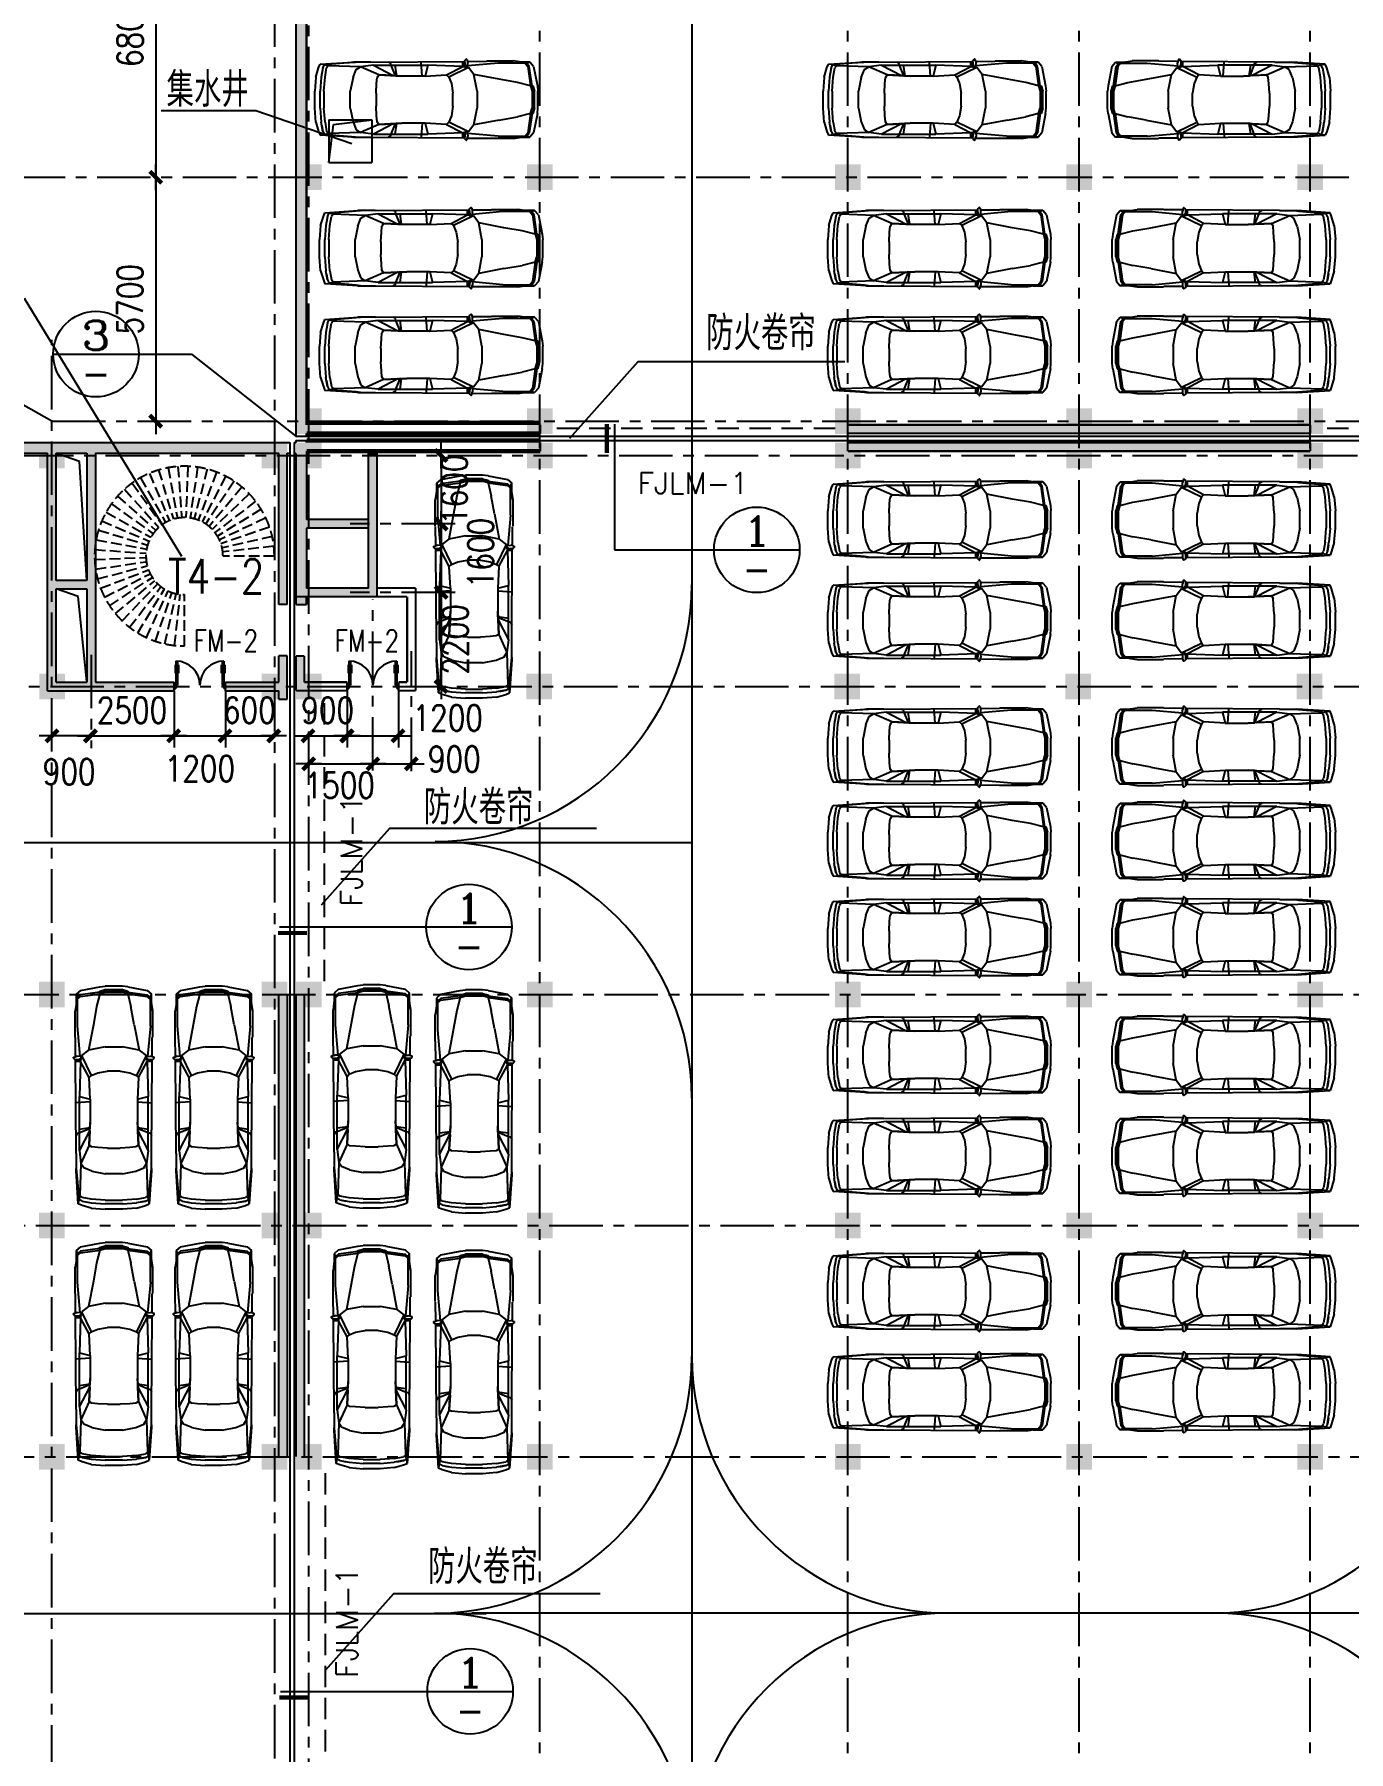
# Model space of a CAD drawing. Extents: x -542930 to 249594, y -301235 to 84515.
# Drawn here: x 7117 to 37827, y -212253 to -172118 of the extents above; entities that cross this region are included whole.
import ezdxf
from ezdxf.enums import TextEntityAlignment as Align

# ---------------------------------------------------------------- set-up
doc = ezdxf.new("R2010")
doc.units = 0
doc.header["$LTSCALE"] = 1000
doc.header["$MEASUREMENT"] = 0
for name, pattern in [('CENTER', [2, 1.25, -0.25, 0.25, -0.25]), ('DASH', [0.35, 0.25, -0.1]), ('DASHED', [0.75, 0.5, -0.25])]:
    doc.linetypes.add(name, pattern=pattern)
doc.layers.get('0').update_dxf_attribs({"linetype": 'CONTINUOUS'})
doc.layers.get('DEFPOINTS').update_dxf_attribs({"linetype": 'CONTINUOUS'})
for name, color, linetype in [('A-CH-TEXT', 2, 'CONTINUOUS'), ('A-COLUMN', 5, 'CONTINUOUS'), ('A-FURN', 251, 'CONTINUOUS'), ('A-GRID', 1, 'CENTER'), ('A-STAIR', 3, 'CONTINUOUS'), ('OTHER', 7, 'CONTINUOUS'), ('PUB_DIM', 3, 'CONTINUOUS'), ('PUB_TITLE', 4, 'CONTINUOUS'), ('STAIR', 2, 'CONTINUOUS'), ('WALL', 255, 'CONTINUOUS'), ('WINDOW', 2, 'CONTINUOUS')]:
    doc.layers.add(name, color=color, linetype=linetype)
doc.styles.add('COMP', font='complex', dxfattribs={"bigfont": 'hztxt'})
doc.styles.add('DIM_FONT', font='SIMPLEX.shx', dxfattribs={"width": 0.8})
doc.styles.add('HZXY', font='romans.shx', dxfattribs={"width": 0.8, "bigfont": 'hztxt.shx'})
doc.dimstyles.new('AXIS200', dxfattribs={"dimscale": 2, "dimtxt": 300, "dimasz": 1, "dimexe": 250, "dimexo": 300, "dimgap": 150, "dimtad": 1, "dimdec": 0, "dimdsep": 46, "dimtxsty": 'DIM_FONT', "dimblk": '_DIMX', "dimblk1": '_DIMX', "dimblk2": '_DIMX', "dimsah": 1, "dimcen": 5, "dimse1": 1, "dimse2": 1, "dimclrt": 7, "dimadec": 0, "dimazin": 0, "dimtfac": 1, "dimtdec": 0, "dimtix": 1, "dimtmove": 2, "dimatfit": 3, "dimldrblk": '_DIMX', "dimfxl": 1, "dimarcsym": 0})

# ---------------------------------------------------------------- blocks, each defined once
blk = doc.blocks.new('_DIMX')
blk.add_line((-150, 0), (150, 0))
at = {"const_width": 50}
blk.add_lwpolyline([(-70, -70), (70, 70)], dxfattribs=at)
blk = doc.blocks.new('*D619')
at = {"layer": 'DEFPOINTS', "color": 0, "transparency": 16777216}
for p in [(13215, -175459), (9952, -181159), (13215, -181159)]:
    blk.add_point(p, dxfattribs=at)
at = {"layer": 'PUB_DIM', "color": 0, "lineweight": -2, "transparency": 16777216}
blk.add_line((9952, -175461), (9952, -181157), dxfattribs=at)
at = {"layer": 'PUB_DIM', "color": 0, "lineweight": -2, "transparency": 16777216, "xscale": 2, "yscale": 2, "zscale": 2}
for p, rotation in [((9952, -175459), 90), ((9952, -181159), 270)]:
    blk.add_blockref('_DIMX', p, dxfattribs=dict(at, rotation=rotation))
at = {"layer": 'PUB_DIM', "color": 7, "transparency": 16777216, "insert": (9352, -178309), "char_height": 600, "attachment_point": 5, "rotation": 90, "style": 'DIM_FONT'}
blk.add_mtext('5700', dxfattribs=at)
blk = doc.blocks.new('*D620')
at = {"layer": 'DEFPOINTS', "color": 0, "transparency": 16777216}
for p in [(14412, -187513), (15612, -187513), (15612, -188513)]:
    blk.add_point(p, dxfattribs=at)
at = {"layer": 'PUB_DIM', "color": 0, "lineweight": -2, "transparency": 16777216}
blk.add_line((14414, -188513), (15610, -188513), dxfattribs=at)
at = {"layer": 'PUB_DIM', "color": 0, "lineweight": -2, "transparency": 16777216, "xscale": 2, "yscale": 2, "zscale": 2, "rotation": 180}
blk.add_blockref('_DIMX', (14412, -188513), dxfattribs=at)
at = {"layer": 'PUB_DIM', "color": 0, "lineweight": -2, "transparency": 16777216, "xscale": 2, "yscale": 2, "zscale": 2}
blk.add_blockref('_DIMX', (15612, -188513), dxfattribs=at)
at = {"layer": 'PUB_DIM', "color": 7, "transparency": 16777216, "insert": (16776, -188092), "char_height": 600, "attachment_point": 5, "style": 'DIM_FONT'}
blk.add_mtext('1200', dxfattribs=at)
blk = doc.blocks.new('*D621')
at = {"layer": 'DEFPOINTS', "color": 0, "transparency": 16777216}
for p in [(15027, -188168), (15927, -188168), (15927, -189168)]:
    blk.add_point(p, dxfattribs=at)
at = {"layer": 'PUB_DIM', "color": 0, "lineweight": -2, "transparency": 16777216}
blk.add_line((15029, -189168), (15925, -189168), dxfattribs=at)
at = {"layer": 'PUB_DIM', "color": 0, "lineweight": -2, "transparency": 16777216, "xscale": 2, "yscale": 2, "zscale": 2, "rotation": 180}
blk.add_blockref('_DIMX', (15027, -189168), dxfattribs=at)
at = {"layer": 'PUB_DIM', "color": 0, "lineweight": -2, "transparency": 16777216, "xscale": 2, "yscale": 2, "zscale": 2}
blk.add_blockref('_DIMX', (15927, -189168), dxfattribs=at)
at = {"layer": 'PUB_DIM', "color": 7, "transparency": 16777216, "insert": (16931, -189056), "char_height": 600, "attachment_point": 5, "style": 'DIM_FONT'}
blk.add_mtext('900', dxfattribs=at)
blk = doc.blocks.new('M_F27')
for p, q in [((-2426, 736), (-2389, 824)), ((-2389, 824), (-1610, 874)), ((-2389, 824), (-1560, 874)), ((-2264, 812), (-2389, 824)), ((-2326, 736), (-2288, 811)), ((-2200, 786), (-2288, 811)), ((-1560, 874), (-2212, 815)), ((-2208, 815), (-2211, 814)), ((-1660, 862), (-2208, 815)), ((-1560, 874), (-1660, 862)), ((-1617, 869), (-1620, 866)), ((-1208, 874), (-1610, 874)), ((-1208, 874), (980, 889)), ((-743, 849), (-793, 874)), ((-730, 799), (-743, 849)), ((-2, 547), (-27, 877)), ((941, 773), (941, 874)), ((980, 902), (995, 790)), ((980, 790), (980, 898)), ((984, 905), (1020, 939)), ((1036, 935), (1062, 857)), ((1051, 889), (1497, 893)), ((1057, 776), (1062, 857)), ((1770, 849), (1058, 784)), ((1506, 899), (2121, 899)), ((2461, 849), (1770, 849)), ((2272, 876), (2121, 899)), ((2272, 876), (2272, 874)), ((2437, 851), (2272, 876)), ((2511, 874), (2287, 874)), ((2398, 849), (2461, 773)), ((2437, 850), (2433, 851)), ((2498, 773), (2436, 849)), ((2511, 874), (2450, 850)), ((2599, 773), (2511, 874)), ((-2489, 522), (-2514, 196)), ((-2489, 522), (-2426, 736)), ((-2364, 522), (-2389, 196)), ((-2326, 736), (-2364, 522)), ((-2326, 736), (-2351, 596)), ((-2351, 594), (-2351, 596)), ((-2301, 196), (-2276, 522)), ((-2276, 522), (-2238, 736)), ((-2200, 786), (-2238, 736)), ((-1446, 761), (-2200, 786)), ((-1622, 510), (-1685, 196)), ((-1622, 510), (-1547, 698)), ((-1547, 698), (-1446, 761)), ((-1145, 799), (-1446, 761)), ((-1019, 572), (-1446, 761)), ((-1145, 799), (-682, 557)), ((-1145, 799), (124, 799)), ((-1070, 371), (-1057, 510)), ((-1019, 572), (-1057, 510)), ((-680, 556), (-1019, 572)), ((-1019, 572), (-479, 547)), ((-630, 555), (-730, 799)), ((-680, 556), (-630, 555)), ((-642, 799), (-605, 554)), ((-605, 554), (-630, 555)), ((-479, 547), (-605, 554)), ((61, 547), (-479, 547)), ((124, 799), (61, 547)), ((61, 547), (564, 572)), ((941, 773), (124, 799)), ((564, 572), (941, 773)), ((564, 572), (614, 522)), ((1079, 748), (614, 522)), ((614, 522), (677, 371)), ((983, 777), (941, 773)), ((941, 773), (987, 765)), ((995, 790), (980, 790)), ((980, 790), (992, 746)), ((992, 746), (1021, 747)), ((995, 790), (1022, 746)), ((1022, 748), (995, 790)), ((1021, 747), (1022, 748)), ((1053, 768), (1022, 746)), ((1036, 756), (1079, 748)), ((1204, 585), (1079, 748)), ((1795, 472), (1204, 585)), ((1280, 196), (1204, 585)), ((2222, 397), (1795, 472)), ((2461, 773), (2523, 321)), ((2561, 321), (2498, 773)), ((2599, 773), (2687, 321)), ((-2514, -206), (-2514, 196)), ((-2389, -206), (-2389, 196)), ((-2301, 196), (-2301, -206)), ((-1685, -206), (-1685, 196)), ((-1082, 145), (-1070, 371)), ((-1082, 145), (-1082, -156)), ((677, 371), (714, 145)), ((714, -156), (714, 145)), ((1280, 196), (1280, -206)), ((2523, 321), (2222, 397)), ((2523, 321), (2586, 321)), ((2523, 321), (2561, 196)), ((2580, 196), (2542, 321)), ((2561, 196), (2561, -206)), ((2611, 196), (2574, 321)), ((2580, 321), (2618, 196)), ((2580, 196), (2580, -206)), ((2611, 196), (2611, -206)), ((2618, -206), (2618, 196)), ((2687, 321), (2699, 196)), ((2699, -206), (2699, 196)), ((-2489, -533), (-2514, -206)), ((-2389, -206), (-2364, -533)), ((-2276, -533), (-2301, -206)), ((-1685, -206), (-1622, -520)), ((-1070, -382), (-1082, -156)), ((-1057, -520), (-1070, -382)), ((677, -382), (614, -533)), ((714, -156), (677, -382)), ((1204, -596), (1280, -206)), ((2523, -332), (2222, -407)), ((2523, -332), (2461, -784)), ((2561, -332), (2498, -784)), ((2523, -332), (2561, -206)), ((2586, -332), (2523, -332)), ((2580, -206), (2542, -332)), ((2618, -6), (2561, -6)), ((2574, -332), (2611, -206)), ((2618, -206), (2580, -332)), ((2687, -332), (2599, -784)), ((2687, -332), (2699, -206)), ((-2489, -533), (-2426, -747)), ((-2426, -747), (-2389, -835)), ((-2326, -747), (-2364, -533)), ((-2351, -607), (-2351, -605)), ((-2351, -607), (-2326, -747)), ((-2326, -747), (-2288, -822)), ((-2288, -822), (-2200, -797)), ((-2276, -533), (-2238, -747)), ((-2200, -797), (-2238, -747)), ((-1446, -772), (-2200, -797)), ((-1622, -520), (-1547, -709)), ((-1547, -709), (-1446, -772)), ((-1019, -583), (-1446, -772)), ((-1145, -809), (-1446, -772)), ((-682, -568), (-1145, -809)), ((-1019, -583), (-1057, -520)), ((-479, -558), (-1019, -583)), ((-1019, -583), (-680, -567)), ((-730, -809), (-630, -566)), ((-680, -567), (-682, -568)), ((-680, -567), (-630, -566)), ((-605, -565), (-642, -809)), ((-630, -566), (-605, -565)), ((-605, -565), (-479, -558)), ((61, -558), (-479, -558)), ((-2, -558), (-27, -884)), ((61, -558), (124, -809)), ((564, -583), (61, -558)), ((941, -784), (124, -809)), ((614, -533), (564, -583)), ((564, -583), (941, -784)), ((1079, -759), (614, -533)), ((987, -776), (941, -784)), ((983, -788), (941, -784)), ((941, -885), (941, -784)), ((992, -757), (980, -800)), ((995, -800), (980, -800)), ((995, -800), (980, -913)), ((980, -909), (980, -800)), ((992, -757), (1021, -758)), ((995, -800), (1022, -757)), ((1022, -758), (995, -800)), ((1021, -758), (1022, -758)), ((1022, -757), (1053, -779)), ((1036, -767), (1079, -759)), ((1057, -787), (1062, -867)), ((1770, -860), (1058, -795)), ((1204, -596), (1079, -759)), ((1795, -483), (1204, -596)), ((1795, -483), (2222, -407)), ((2398, -860), (2461, -784)), ((2436, -860), (2498, -784)), ((2599, -784), (2511, -885)), ((-2389, -835), (-2264, -823)), ((-1560, -885), (-2389, -835)), ((-1610, -885), (-2389, -835)), ((-2212, -826), (-1560, -885)), ((-2208, -826), (-2211, -825)), ((-1660, -872), (-2208, -826)), ((-1560, -885), (-1660, -872)), ((-1621, -877), (-1617, -880)), ((-1610, -885), (-1208, -885)), ((-1208, -885), (980, -900)), ((-1145, -809), (124, -809)), ((-743, -860), (-793, -885)), ((-743, -860), (-730, -809)), ((984, -916), (1020, -950)), ((1036, -946), (1062, -867)), ((1051, -901), (1497, -904)), ((2121, -910), (1506, -910)), ((1770, -860), (2461, -860)), ((2121, -910), (2272, -887)), ((2270, -887), (2121, -910)), ((2437, -861), (2272, -887)), ((2272, -885), (2272, -887)), ((2285, -885), (2511, -885)), ((2437, -861), (2436, -860)), ((2450, -861), (2511, -885))]:
    blk.add_line(p, q)
for centre, start, end in [((990, 898), 132.965, 179.7454), ((1027, 932), 18.1573, 132.965), ((1047, 776), 305.1542, 356.8636), ((1047, -787), 3.1798, 54.8458), ((990, -909), 180.2546, 227.035), ((1027, -942), 227.035, 341.8427)]:
    blk.add_arc(centre, 10, start, end)
at = {"width": 0.8, "flags": 9}
for tag in ['XSIZE', 'YSIZE']:
    blk.add_attdef(tag, (0, 0), '', height=0.5, dxfattribs=at)
blk = doc.blocks.new('M_A20TUI')
for p, q in [((-0.483, 0.396), (-0.483, 0.235)), ((-0.467, 0.471), (-0.467, -0.062)), ((-0.433, 0.47), (-0.433, 0.004)), ((-0.417, 0.396), (-0.417, 0.235)), ((0.417, 0.396), (0.417, 0.235)), ((0.433, 0.47), (0.433, 0.004)), ((0.467, 0.471), (0.467, -0.062)), ((0.483, 0.396), (0.483, 0.235)), ((-0.5, 0.004), (-0.433, 0.004)), ((-0.5, 0.004), (-0.5, -0.062)), ((0.5, 0.004), (0.433, 0.004)), ((0.5, 0.004), (0.5, -0.062)), ((-0.5, -0.062), (-0.467, -0.062)), ((0.5, -0.062), (0.467, -0.062))]:
    blk.add_line(p, q)
for centre, start, end in [((-0.467, 0.004), 0, 90), ((0.467, 0.004), 90, 180)]:
    blk.add_arc(centre, 0.467, start, end)
blk = doc.blocks.new('_FZH')
blk.add_solid([(-0.5, -0.5), (0.5, -0.5), (-0.5, 0.5), (0.5, 0.5)])
blk = doc.blocks.new('*D609')
at = {"layer": 'DEFPOINTS', "color": 0, "transparency": 16777216}
for p in [(10370, -187513), (11570, -187513), (11570, -188513)]:
    blk.add_point(p, dxfattribs=at)
at = {"layer": 'PUB_DIM', "color": 0, "lineweight": -2, "transparency": 16777216}
blk.add_line((10372, -188513), (11568, -188513), dxfattribs=at)
at = {"layer": 'PUB_DIM', "color": 0, "lineweight": -2, "transparency": 16777216, "xscale": 2, "yscale": 2, "zscale": 2, "rotation": 180}
blk.add_blockref('_DIMX', (10370, -188513), dxfattribs=at)
at = {"layer": 'PUB_DIM', "color": 0, "lineweight": -2, "transparency": 16777216, "xscale": 2, "yscale": 2, "zscale": 2}
blk.add_blockref('_DIMX', (11570, -188513), dxfattribs=at)
at = {"layer": 'PUB_DIM', "color": 7, "transparency": 16777216, "insert": (10985, -189276), "char_height": 600, "attachment_point": 5, "style": 'DIM_FONT'}
blk.add_mtext('1200', dxfattribs=at)
blk = doc.blocks.new('*D610')
at = {"layer": 'DEFPOINTS', "color": 0, "transparency": 16777216}
for p in [(7528, -188513), (7528, -189513), (8427, -189513)]:
    blk.add_point(p, dxfattribs=at)
at = {"layer": 'PUB_DIM', "color": 0, "lineweight": -2, "transparency": 16777216}
blk.add_line((8425, -188513), (7530, -188513), dxfattribs=at)
at = {"layer": 'PUB_DIM', "color": 0, "lineweight": -2, "transparency": 16777216, "xscale": 2, "yscale": 2, "zscale": 2, "rotation": 180}
blk.add_blockref('_DIMX', (7528, -188513), dxfattribs=at)
at = {"layer": 'PUB_DIM', "color": 0, "lineweight": -2, "transparency": 16777216, "xscale": 2, "yscale": 2, "zscale": 2}
blk.add_blockref('_DIMX', (8427, -188513), dxfattribs=at)
at = {"layer": 'PUB_DIM', "color": 7, "transparency": 16777216, "insert": (7931, -189353), "char_height": 600, "attachment_point": 5, "style": 'DIM_FONT'}
blk.add_mtext('900', dxfattribs=at)
blk = doc.blocks.new('*D611')
at = {"layer": 'DEFPOINTS', "color": 0, "transparency": 16777216}
for p in [(13527, -188168), (15027, -188168), (15027, -189168)]:
    blk.add_point(p, dxfattribs=at)
at = {"layer": 'PUB_DIM', "color": 0, "lineweight": -2, "transparency": 16777216}
blk.add_line((13529, -189168), (15025, -189168), dxfattribs=at)
at = {"layer": 'PUB_DIM', "color": 0, "lineweight": -2, "transparency": 16777216, "xscale": 2, "yscale": 2, "zscale": 2, "rotation": 180}
blk.add_blockref('_DIMX', (13527, -189168), dxfattribs=at)
at = {"layer": 'PUB_DIM', "color": 0, "lineweight": -2, "transparency": 16777216, "xscale": 2, "yscale": 2, "zscale": 2}
blk.add_blockref('_DIMX', (15027, -189168), dxfattribs=at)
at = {"layer": 'PUB_DIM', "color": 7, "transparency": 16777216, "insert": (14252, -189666), "char_height": 600, "attachment_point": 5, "style": 'DIM_FONT'}
blk.add_mtext('1500', dxfattribs=at)
blk = doc.blocks.new('*D612')
at = {"layer": 'DEFPOINTS', "color": 0, "transparency": 16777216}
for p in [(13512, -187513), (14427, -187513), (14427, -188513)]:
    blk.add_point(p, dxfattribs=at)
at = {"layer": 'PUB_DIM', "color": 0, "lineweight": -2, "transparency": 16777216}
for p, q in [((13510, -188513), (13508, -188513)), ((13512, -188513), (14427, -188513)), ((14429, -188513), (14431, -188513))]:
    blk.add_line(p, q, dxfattribs=at)
at = {"layer": 'PUB_DIM', "color": 0, "lineweight": -2, "transparency": 16777216, "xscale": 2, "yscale": 2, "zscale": 2}
blk.add_blockref('_DIMX', (13512, -188513), dxfattribs=at)
at = {"layer": 'PUB_DIM', "color": 0, "lineweight": -2, "transparency": 16777216, "xscale": 2, "yscale": 2, "zscale": 2, "rotation": 180}
blk.add_blockref('_DIMX', (14427, -188513), dxfattribs=at)
at = {"layer": 'PUB_DIM', "color": 7, "transparency": 16777216, "insert": (13970, -187913), "char_height": 600, "attachment_point": 5, "style": 'DIM_FONT'}
blk.add_mtext('900', dxfattribs=at)
blk = doc.blocks.new('*D613')
at = {"layer": 'DEFPOINTS', "color": 0, "transparency": 16777216}
for p in [(11570, -187513), (12712, -187513), (12712, -188513)]:
    blk.add_point(p, dxfattribs=at)
at = {"layer": 'PUB_DIM', "color": 0, "lineweight": -2, "transparency": 16777216}
for p, q in [((11568, -188513), (11566, -188513)), ((11570, -188513), (12712, -188513)), ((12714, -188513), (12716, -188513))]:
    blk.add_line(p, q, dxfattribs=at)
at = {"layer": 'PUB_DIM', "color": 0, "lineweight": -2, "transparency": 16777216, "xscale": 2, "yscale": 2, "zscale": 2}
blk.add_blockref('_DIMX', (11570, -188513), dxfattribs=at)
at = {"layer": 'PUB_DIM', "color": 0, "lineweight": -2, "transparency": 16777216, "xscale": 2, "yscale": 2, "zscale": 2, "rotation": 180}
blk.add_blockref('_DIMX', (12712, -188513), dxfattribs=at)
at = {"layer": 'PUB_DIM', "color": 7, "transparency": 16777216, "insert": (12141, -187913), "char_height": 600, "attachment_point": 5, "style": 'DIM_FONT'}
blk.add_mtext('600', dxfattribs=at)
blk = doc.blocks.new('*D614')
at = {"layer": 'DEFPOINTS', "color": 0, "transparency": 16777216}
for p in [(8428, -187513), (10370, -187513), (10370, -188513)]:
    blk.add_point(p, dxfattribs=at)
at = {"layer": 'PUB_DIM', "color": 0, "lineweight": -2, "transparency": 16777216}
for p, q in [((8426, -188513), (8424, -188513)), ((8428, -188513), (10370, -188513)), ((10372, -188513), (10374, -188513))]:
    blk.add_line(p, q, dxfattribs=at)
at = {"layer": 'PUB_DIM', "color": 0, "lineweight": -2, "transparency": 16777216, "xscale": 2, "yscale": 2, "zscale": 2}
blk.add_blockref('_DIMX', (8428, -188513), dxfattribs=at)
at = {"layer": 'PUB_DIM', "color": 0, "lineweight": -2, "transparency": 16777216, "xscale": 2, "yscale": 2, "zscale": 2, "rotation": 180}
blk.add_blockref('_DIMX', (10370, -188513), dxfattribs=at)
at = {"layer": 'PUB_DIM', "color": 7, "transparency": 16777216, "insert": (9399, -187913), "char_height": 600, "attachment_point": 5, "style": 'DIM_FONT'}
blk.add_mtext('2500', dxfattribs=at)
blk = doc.blocks.new('*D580')
at = {"layer": 'DEFPOINTS', "color": 0, "transparency": 16777216}
for p in [(17621, -183560), (16621, -185160), (17621, -185160)]:
    blk.add_point(p, dxfattribs=at)
at = {"layer": 'PUB_DIM', "color": 0, "lineweight": -2, "transparency": 16777216}
blk.add_line((16621, -183562), (16621, -185158), dxfattribs=at)
at = {"layer": 'PUB_DIM', "color": 0, "lineweight": -2, "transparency": 16777216, "xscale": 2, "yscale": 2, "zscale": 2}
for p, rotation in [((16621, -183560), 90), ((16621, -185160), 270)]:
    blk.add_blockref('_DIMX', p, dxfattribs=dict(at, rotation=rotation))
at = {"layer": 'PUB_DIM', "color": 7, "transparency": 16777216, "insert": (17546, -184241), "char_height": 600, "attachment_point": 5, "rotation": 90, "style": 'DIM_FONT'}
blk.add_mtext('1600', dxfattribs=at)
blk = doc.blocks.new('*D581')
at = {"layer": 'DEFPOINTS', "color": 0, "transparency": 16777216}
for p in [(17621, -181960), (16621, -183560), (17621, -183560)]:
    blk.add_point(p, dxfattribs=at)
at = {"layer": 'PUB_DIM', "color": 0, "lineweight": -2, "transparency": 16777216}
blk.add_line((16621, -181962), (16621, -183558), dxfattribs=at)
at = {"layer": 'PUB_DIM', "color": 0, "lineweight": -2, "transparency": 16777216, "xscale": 2, "yscale": 2, "zscale": 2}
for p, rotation in [((16621, -181960), 90), ((16621, -183560), 270)]:
    blk.add_blockref('_DIMX', p, dxfattribs=dict(at, rotation=rotation))
at = {"layer": 'PUB_DIM', "color": 7, "transparency": 16777216, "insert": (16932, -182760), "char_height": 600, "attachment_point": 5, "rotation": 90, "style": 'DIM_FONT'}
blk.add_mtext('1600', dxfattribs=at)
blk = doc.blocks.new('*D582')
at = {"layer": 'DEFPOINTS', "color": 0, "transparency": 16777216}
for p in [(17621, -185159), (16621, -187359), (17621, -187359)]:
    blk.add_point(p, dxfattribs=at)
at = {"layer": 'PUB_DIM', "color": 0, "lineweight": -2, "transparency": 16777216}
blk.add_line((16621, -185161), (16621, -187357), dxfattribs=at)
at = {"layer": 'PUB_DIM', "color": 0, "lineweight": -2, "transparency": 16777216, "xscale": 2, "yscale": 2, "zscale": 2}
for p, rotation in [((16621, -185159), 90), ((16621, -187359), 270)]:
    blk.add_blockref('_DIMX', p, dxfattribs=dict(at, rotation=rotation))
at = {"layer": 'PUB_DIM', "color": 7, "transparency": 16777216, "insert": (16954, -186259), "char_height": 600, "attachment_point": 5, "rotation": 90, "style": 'DIM_FONT'}
blk.add_mtext('2200', dxfattribs=at)
blk = doc.blocks.new('*D588')
at = {"layer": 'DEFPOINTS', "color": 0, "transparency": 16777216}
for p in [(13215, -168659), (9952, -175459), (13215, -175459)]:
    blk.add_point(p, dxfattribs=at)
at = {"layer": 'PUB_DIM', "color": 0, "lineweight": -2, "transparency": 16777216}
blk.add_line((9952, -168661), (9952, -175457), dxfattribs=at)
at = {"layer": 'PUB_DIM', "color": 0, "lineweight": -2, "transparency": 16777216, "xscale": 2, "yscale": 2, "zscale": 2}
for p, rotation in [((9952, -168659), 90), ((9952, -175459), 270)]:
    blk.add_blockref('_DIMX', p, dxfattribs=dict(at, rotation=rotation))
at = {"layer": 'PUB_DIM', "color": 7, "transparency": 16777216, "insert": (9352, -172059), "char_height": 600, "attachment_point": 5, "rotation": 90, "style": 'DIM_FONT'}
blk.add_mtext('6800', dxfattribs=at)
blk = doc.blocks.new('_INDEX')
blk.add_line((-0.5, 0), (0.5, 0))
blk.add_circle((0, 0), 0.5)
at = {"style": 'COMP'}
for tag, width, p, p2 in [('1', 2.333333, (-0.17, 0.05), (0.17, 0.05)), ('-', 1.166667, (-0.17, -0.39), (0.17, -0.39))]:
    blk.add_attdef(tag, text='', height=0.34, dxfattribs=dict(at, width=width)).set_placement(p, p2, align=Align.FIT)

msp = doc.modelspace()

# ---------------------------------------------------------------- hatches: boundary and pattern name
at = {"layer": 'PUB_DIM'}
h = msp.add_hatch(color=256, dxfattribs=at)
h.paths.add_polyline_path([(13477.295, -175458.951), (13227.295, -175458.951), (13227.295, -181158.951), (13477.295, -181158.951)])
h.paths.add_polyline_path([(13477.295, -168658.951), (13227.295, -168658.951), (13227.295, -175458.951), (13477.295, -175458.951)])
h = msp.add_hatch(color=256, dxfattribs=at)
h.paths.add_polyline_path([(31527.295, -181444.966), (31527.295, -181244.966), (26127.295, -181244.966), (26127.295, -181444.966)])
h.paths.add_polyline_path([(31527.295, -181244.966), (31527.295, -181444.966), (36927.295, -181444.966), (36927.295, -181244.966)])
h.paths.add_polyline_path([(31527.295, -181658.951), (31527.295, -181858.951), (36927.295, -181858.951), (36927.295, -181658.951)])
h.paths.add_polyline_path([(31527.295, -181858.951), (31527.295, -181658.951), (26127.295, -181658.951), (26127.295, -181858.951)])
h = msp.add_hatch(color=256, dxfattribs=at)
h.paths.add_polyline_path([(-1803.359, -183135.405), (-1868.064, -182893.924), (-9402.285, -184912.715), (-9337.58, -185154.197)])
h.paths.add_polyline_path([(2587.222, -181958.951), (1621.297, -181958.951), (-1868.064, -182893.924), (-1803.359, -183135.405)])
h.paths.add_polyline_path([(7527.582, -181658.951), (2740.911, -181658.951), (1621.297, -181958.951), (2587.222, -181958.951), (2773.824, -181908.951), (7425.301, -181908.951), (7425.301, -181958.951), (7527.582, -181958.951)])
h.paths.add_polyline_path([(12727.295, -181658.951), (8938.519, -181658.951), (9091.198, -181908.951), (12727.295, -181908.951)])
h.paths.add_polyline_path([(8938.519, -181658.951), (7527.582, -181658.951), (7527.582, -181958.951), (7625.301, -181958.951), (7625.301, -181908.951), (8343.3, -181908.951), (8343.3, -181958.951), (8543.3, -181958.951), (8543.3, -181908.951), (9091.198, -181908.951)])
h = msp.add_hatch(color=256, dxfattribs=at)
h.paths.add_polyline_path([(10384.976, -187458.951), (10384.976, -187358.951), (8443.3, -187358.951), (8443.3, -187458.951)])
h.paths.add_polyline_path([(10384.976, -187358.951), (10384.976, -187258.951), (8543.3, -187258.951), (8543.3, -184588.898, -0.066134666), (8543.3, -184035.786), (8543.3, -181958.951), (8343.3, -181958.951), (8343.3, -184885.836), (8342.945, -184880.063), (7625.301, -184880.063), (7625.301, -181958.951), (7527.582, -181958.951), (7527.582, -187358.951)])
h.paths.add_polyline_path([(8343.3, -187258.951), (8343.3, -185080.063), (7625.301, -185080.063), (7625.301, -187258.951)], flags=17)
h.paths.add_polyline_path([(7527.582, -181958.951), (7425.301, -181958.951), (7425.301, -187358.951), (7527.582, -187358.951)])
h = msp.add_hatch(color=256, dxfattribs=at)
h.paths.add_polyline_path([(13027.295, -181958.951), (12827.295, -181958.951), (12827.295, -185444.848), (13027.295, -185444.848)])
h.paths.add_polyline_path([(13027.295, -186644.848), (12827.295, -186644.848), (12827.295, -187258.951), (12727.295, -187258.951), (12727.295, -187358.951), (13027.295, -187358.951)])
h.paths.add_polyline_path([(12727.295, -187358.951), (11584.976, -187358.951), (11584.976, -187406.859), (11584.976, -187458.951), (12727.295, -187458.951)])
h.paths.add_polyline_path([(12727.295, -187258.951), (11584.976, -187258.951), (11584.976, -187358.951), (12727.295, -187358.951)])
for points in [[(13227.295, -185258.951), (13527.295, -185258.951), (13527.295, -185058.951), (13477.295, -185058.951), (13477.295, -183658.951), (13527.295, -183658.951), (13527.295, -183458.951), (13477.295, -183458.951), (13477.295, -181958.951), (13227.295, -181958.951)], [(15126.962, -181958.951), (14926.962, -181958.951), (14926.962, -185058.951), (13527.295, -185058.951), (13527.295, -185258.951), (15126.962, -185258.951)], [(15126.962, -181958.951), (15126.962, -181858.951), (14926.962, -181858.951), (14926.962, -181958.951)], [(14926.962, -183458.951), (13527.295, -183458.951), (13527.295, -183658.951), (14926.962, -183658.951)], [(7527.582, -187358.951), (7527.582, -187458.951), (8443.3, -187458.951), (8443.3, -187358.951)]]:
    msp.add_hatch(color=256, dxfattribs=at).paths.add_polyline_path(points)
h = msp.add_hatch(color=256, dxfattribs=at)
h.paths.add_polyline_path([(13477.295, -185444.848), (13477.295, -185258.951), (13227.295, -185258.951), (13227.295, -185444.848)])
h.paths.add_polyline_path([(13427.295, -186644.848), (13227.295, -186644.848), (13227.295, -187358.951), (13527.295, -187358.951), (13527.295, -187258.951), (13427.295, -187258.951)])
h = msp.add_hatch(color=256, dxfattribs=at)
h.paths.add_polyline_path([(12827.295, -199958.951), (13027.295, -199958.951), (13027.295, -194558.951), (12827.295, -194558.951)])
h.paths.add_polyline_path([(13227.295, -199958.951), (13427.295, -199958.951), (13427.295, -194558.951), (13227.295, -194558.951)])
h.paths.add_polyline_path([(12827.295, -205358.951), (13027.295, -205358.951), (13027.295, -199958.951), (12827.295, -199958.951)])
h.paths.add_polyline_path([(13227.295, -205358.951), (13427.295, -205358.951), (13427.295, -199958.951), (13227.295, -199958.951)])

# ---------------------------------------------------------------- linework, layer by layer
for p, q in [((20671.087, -181224.946), (20671.087, -184166.461)), ((22998.993, -184166.461), (24998.993, -184166.461)), ((16271.919, -192979.089), (18271.919, -192979.089)), ((16299.353, -210843.866), (18299.353, -210843.866))]:
    msp.add_line(p, q)
at = {"color": 6}
for p, q in [((8172.16, -182100.351), (7653.74, -181923.818)), ((8343.3, -184885.836), (8172.16, -182100.351)), ((8143.721, -185256.595), (7625.301, -185080.063)), ((8343.3, -187243.964), (8143.721, -185256.595))]:
    msp.add_line(p, q, dxfattribs=at)
at = {"const_width": 100}
for points in [[(20493.109, -181223.49), (20493.109, -181901.006)], [(12811.017, -193119.964), (13488.533, -193119.964)], [(12838.451, -210984.741), (13515.967, -210984.741)]]:
    msp.add_lwpolyline(points, dxfattribs=at)
for centre in [(23998.993, -184166.461), (17271.919, -192979.089), (17299.353, -210843.866)]:
    msp.add_circle(centre, 1000)
at = {"layer": 'A-CH-TEXT', "color": 7}
for points in [[(19628.811, -181558.199), (21227.779, -179767.767), (26052.049, -179767.767)], [(13825.405, -192458.682), (15424.374, -190668.25), (20248.644, -190668.25)], [(13916.1, -210344.961), (15515.069, -208554.529), (20339.339, -208554.529)]]:
    msp.add_lwpolyline(points, dxfattribs=at)
at = {"layer": 'A-GRID'}
for p, q in [((18927.295, -271788.866), (18927.295, -114159.757)), ((26127.295, -271788.866), (26127.295, -114159.093)), ((31527.295, -271788.866), (31527.295, -114158.596)), ((36927.295, -271788.866), (36927.295, -114158.098)), ((12727.295, -115160.255), (12727.295, -238884.037)), ((13527.295, -223658.951), (13527.295, -115160.255)), ((6583.67, -175458.951), (46818.44, -175458.951)), ((7527.582, -238882.015), (7527.582, -179258.951)), ((7527.582, -181158.951), (6374.388, -180511.357)), ((7527.582, -181158.951), (49520.777, -181158.951)), ((2780.404, -181958.951), (66270.031, -181958.951)), ((16947.347, -183558.951), (14492.648, -183558.951)), ((16947.347, -185158.951), (14492.648, -185158.951)), ((15026.962, -189325.967), (15026.962, -185320.328)), ((8443.3, -186618.263), (8443.3, -188797.151)), ((15926.994, -189336.381), (15926.994, -186530.529)), ((3490.333, -187358.951), (141849.553, -187358.951)), ((4438.214, -194558.951), (141849.553, -194558.951)), ((5149.162, -199958.951), (141849.553, -199958.951)), ((5860.068, -205358.951), (141849.553, -205358.951))]:
    msp.add_line(p, q, dxfattribs=at)
at = {"layer": 'A-STAIR'}
for p, q in [((22477.677, -126309.046), (22477.677, -186689.509)), ((13086.634, -181658.951), (13086.634, -218258.951)), ((13186.634, -181658.951), (13186.634, -218258.951)), ((13227.295, -181508.181), (47427.295, -181513.393)), ((13227.295, -181613.393), (47427.295, -181613.393)), ((22478.491, -184099.269), (22478.491, -258209.852)), ((3015.423, -191006.642), (22478.491, -191006.642)), ((17671.901, -209033.572), (6055.529, -209033.572)), ((118624.689, -209016.093), (17341.363, -209016.093))]:
    msp.add_line(p, q, dxfattribs=at)
for centre, radius, start, end in [((16478.491, -184979.402), 6000, 270, 0), ((16478.491, -196979.402), 6000, 0, 90), ((16480.092, -203017.193), 5999.213, 270.5851861, 0.0105044), ((28479.305, -203016.093), 6000, 180, 270), ((34643.05, -203016.093), 6000, 270, 0), ((16469.282, -215016.093), 6000, 0, 90), ((28469.282, -215016.093), 6000, 90, 180), ((34700.181, -215016.093), 6000, 0, 90)]:
    msp.add_arc(centre, radius, start, end, dxfattribs=at)
at = {"layer": 'OTHER', "linetype": 'DASHED'}
for p, q in [((25827.295, -181327.254), (19239.664, -181327.254)), ((43827.295, -181327.254), (37239.664, -181327.254)), ((13895.508, -194246.581), (13895.508, -187658.951)), ((13918.301, -212246.581), (13918.301, -205658.951))]:
    msp.add_line(p, q, dxfattribs=at)
at = {"layer": 'PUB_DIM'}
for p, q in [((9056.169, -179591.411), (10785.502, -179591.411)), ((10785.502, -179591.411), (13227.295, -181508.181)), ((20671.087, -184166.461), (23498.993, -184166.461)), ((10384.976, -187458.951), (10384.976, -188788.625)), ((11584.976, -187458.951), (11584.976, -188788.625)), ((14426.994, -187458.951), (14426.994, -188788.625)), ((15626.994, -187458.951), (15626.994, -188788.625)), ((12841.737, -192979.089), (16771.919, -192979.089)), ((12869.171, -210843.866), (16799.353, -210843.866))]:
    msp.add_line(p, q, dxfattribs=at)
at = {"layer": 'PUB_TITLE'}
for p, q in [((10076.141, -173901.079), (12288.544, -173901.079)), ((12288.544, -173901.079), (14536.183, -174666.679)), ((13998.815, -174117.136), (13998.815, -175117.136)), ((13998.815, -174117.136), (14998.815, -174117.136)), ((14106.22, -174223.359), (14998.815, -174117.136)), ((14998.815, -174117.136), (14998.815, -175117.136)), ((13998.815, -175117.136), (14106.22, -174223.359)), ((13998.815, -175117.136), (14998.815, -175117.136)), ((6878.933, -178286.544), (10558.561, -184311.64))]:
    msp.add_line(p, q, dxfattribs=at)
at = {"layer": 'STAIR', "linetype": 'DASH'}
for p, q in [((9403.106, -182604.434), (10101.337, -183580.381)), ((9597.232, -182481.038), (10184.534, -183527.498)), ((9803.69, -182379.615), (10273.016, -183484.031)), ((10020.002, -182301.381), (10365.721, -183450.502)), ((10243.572, -182247.274), (10461.537, -183427.313)), ((10471.72, -182217.944), (10559.314, -183414.743)), ((10701.706, -182213.743), (10657.88, -183412.943)), ((10930.772, -182234.721), (10756.051, -183421.933)), ((11156.17, -182280.626), (10852.65, -183441.607)), ((11375.195, -182350.908), (10946.518, -183471.728)), ((11585.219, -182444.724), (11036.528, -183511.934)), ((11783.722, -182560.947), (11121.601, -183561.744)), ((9060.988, -182910.973), (9954.715, -183711.755)), ((9223.64, -182748.321), (10024.423, -183642.047)), ((11968.323, -182698.183), (11200.716, -183620.56)), ((12136.807, -182854.786), (11272.923, -183687.675)), ((8793.706, -183284.565), (9840.165, -183871.866)), ((8917.101, -183090.439), (9893.049, -183788.669)), ((12287.152, -183028.877), (11337.357, -183762.286)), ((12417.555, -183218.368), (11393.244, -183843.496)), ((8614.049, -183707.334), (9763.169, -184053.053)), ((8692.283, -183491.022), (9796.698, -183960.348)), ((12526.451, -183420.983), (11439.913, -183930.331)), ((12612.533, -183634.293), (11476.806, -184021.75)), ((8530.612, -184159.052), (9727.411, -184246.646)), ((8559.942, -183930.905), (9739.981, -184148.869)), ((12674.769, -183855.739), (11503.478, -184116.655)), ((12712.412, -184082.663), (11519.611, -184213.908)), ((8526.411, -184389.039), (9725.61, -184345.212)), ((8547.389, -184618.105), (9734.601, -184443.383)), ((8593.294, -184843.502), (9754.274, -184539.982)), ((12725.01, -184312.342), (11525.01, -184312.342)), ((8663.576, -185062.527), (9784.395, -184633.85)), ((8757.391, -185272.551), (9824.602, -184723.86)), ((8873.614, -185471.055), (9874.412, -184808.933)), ((9010.851, -185655.656), (9933.227, -184888.048)), ((9167.454, -185824.14), (10000.343, -184960.255)), ((9341.545, -185974.485), (10074.953, -185024.689)), ((9531.035, -186104.888), (10156.164, -185080.576)), ((9733.651, -186213.784), (10242.999, -185127.246)), ((9946.961, -186299.866), (10334.417, -185164.138)), ((10168.406, -186362.102), (10429.323, -185190.811)), ((10395.33, -186399.744), (10526.576, -185206.943)), ((10625.01, -186412.342), (10625.01, -185212.342))]:
    msp.add_line(p, q, dxfattribs=at)
for radius in [2100, 900]:
    msp.add_arc((10625.01, -184312.342), radius, 0, 270, dxfattribs=at)
at = {"layer": 'WALL', "color": 54}
for p, q in [((13227.295, -153058.951), (13227.295, -181508.181)), ((18942.793, -181444.966), (18942.793, -181244.966)), ((26127.295, -181444.966), (26127.295, -181244.966)), ((2740.911, -181658.951), (13086.634, -181658.951)), ((13186.634, -181658.951), (13227.295, -181658.951)), ((13227.295, -181613.393), (13227.295, -181658.951)), ((13477.295, -181508.219), (13477.295, -181444.966)), ((13477.295, -181658.951), (13477.295, -181613.393)), ((18942.793, -181858.951), (18942.793, -181658.951)), ((26127.295, -181858.951), (26127.295, -181658.951)), ((2773.824, -181908.951), (7425.301, -181908.951)), ((7425.301, -187458.951), (7425.301, -181908.951)), ((7625.301, -184880.063), (7625.301, -181908.951)), ((7625.301, -181908.951), (8343.3, -181908.951)), ((8343.3, -181908.951), (8343.3, -184885.836)), ((8543.3, -181908.951), (8543.3, -187258.951)), ((8543.3, -181908.951), (12827.295, -181908.951)), ((12827.295, -185444.848), (12827.295, -181908.951)), ((13027.295, -185444.848), (13027.295, -181908.951)), ((13027.295, -181908.951), (13086.634, -181908.951)), ((13186.634, -181908.951), (13227.295, -181908.951)), ((13477.295, -181858.951), (13477.295, -183458.951)), ((14926.962, -185058.951), (14926.962, -181858.951)), ((15126.962, -185258.951), (15126.962, -181858.951)), ((14926.962, -183458.951), (13477.295, -183458.951)), ((13477.295, -183658.951), (13477.295, -185058.951)), ((14926.962, -183658.951), (13477.295, -183658.951)), ((8333.3, -184880.063), (7625.301, -184880.063)), ((7625.301, -187258.951), (7625.301, -185080.063)), ((7625.301, -185080.063), (8343.3, -185080.063)), ((8343.3, -185080.063), (8343.3, -187258.951)), ((14926.962, -185058.951), (13477.295, -185058.951)), ((13027.295, -185444.848), (12827.295, -185444.848)), ((12827.295, -187258.951), (12827.295, -186644.848)), ((13027.295, -186644.848), (12827.295, -186644.848)), ((13027.295, -187658.951), (13027.295, -186644.848)), ((7625.301, -187258.951), (8343.3, -187258.951)), ((8543.3, -187258.951), (10384.976, -187258.951)), ((10384.976, -187458.951), (10384.976, -187258.951)), ((11584.976, -187258.951), (12827.295, -187258.951)), ((11584.976, -187458.951), (11584.976, -187258.951)), ((7425.301, -187458.951), (10384.976, -187458.951)), ((11584.976, -187458.951), (12827.295, -187458.951)), ((12827.295, -187658.951), (12827.295, -187458.951)), ((12827.295, -187658.951), (13027.295, -187658.951)), ((12827.295, -194558.951), (13027.295, -194558.951)), ((13227.295, -194558.951), (13427.295, -194558.951))]:
    msp.add_line(p, q, dxfattribs=at)
for points, const_width in [([(13477.295, -181244.966), (13477.295, -147358.951)], 50), ([(18942.793, -181194.966), (13477.295, -181194.966)], 100), ([(18942.793, -181444.966), (13477.295, -181444.966)], 100), ([(36932.341, -181244.966), (26127.295, -181244.966)], 50), ([(36932.341, -181444.966), (36932.341, -181244.966)], 50), ([(14926.962, -181608.951), (13477.295, -181608.951)], 100), ([(14926.962, -181858.951), (13477.295, -181858.951)], 100), ([(18942.793, -181608.951), (14926.962, -181608.951)], 100), ([(18942.793, -181858.951), (14926.962, -181858.951)], 100), ([(36932.341, -181444.966), (26127.295, -181444.966)], 50), ([(36932.341, -181658.951), (26127.295, -181658.951)], 50), ([(36932.341, -181858.951), (36932.341, -181658.951)], 50), ([(13227.295, -181908.951), (13227.295, -185444.848)], 50), ([(36932.341, -181858.951), (26127.295, -181858.951)], 50), ([(15826.994, -185258.951), (13227.295, -185258.951)], 50), ([(13227.295, -185444.848), (13477.295, -185444.848)], 50), ([(13477.295, -185258.951), (13477.295, -185444.848)], 50), ([(16026.994, -185058.951), (15126.962, -185058.951)], 50), ([(15826.994, -187258.951), (15826.994, -185258.951)], 50), ([(16026.994, -187458.951), (16026.994, -185058.951)], 50), ([(13227.295, -187458.951), (13227.295, -186644.848)], 50), ([(13227.295, -186644.848), (13427.295, -186644.848)], 50), ([(13427.295, -187258.951), (13427.295, -186644.848)], 50), ([(14426.994, -187258.951), (13427.295, -187258.951)], 50), ([(14426.994, -187458.951), (14426.994, -187258.951)], 50), ([(15626.994, -187458.951), (15626.994, -187258.951)], 50), ([(15826.994, -187258.951), (15626.994, -187258.951)], 50), ([(14426.994, -187458.951), (13227.295, -187458.951)], 50), ([(16026.994, -187458.951), (15626.994, -187458.951)], 50), ([(12827.295, -205358.951), (12827.295, -194558.951)], 50), ([(13027.295, -205358.951), (13027.295, -194558.951)], 50), ([(13227.295, -194558.951), (13227.295, -205358.951)], 50), ([(13427.295, -194558.951), (13427.295, -205358.951)], 50)]:
    msp.add_lwpolyline(points, dxfattribs=dict(at, const_width=const_width))

# ---------------------------------------------------------------- block references
at = {"layer": 'A-COLUMN', "xscale": 600, "yscale": 600, "zscale": 599.9999999999989}
for p in [(13527.295, -175458.951), (18927.295, -175458.951), (26127.295, -175458.951), (31527.295, -175458.951), (36927.295, -175458.951), (13527.295, -181158.951), (18927.295, -181158.951), (26127.295, -181158.951), (31527.295, -181158.951), (36927.295, -181158.951), (7527.582, -181958.951), (12727.295, -181958.951), (13527.295, -181958.951), (18927.295, -181958.951), (26127.295, -181958.951), (31527.295, -181958.951), (36927.295, -181958.951), (26109.794, -187358.951), (31509.794, -187358.951), (36909.794, -187358.951), (26127.295, -194558.951), (31527.295, -194558.951), (36927.295, -194558.951), (26127.295, -199958.951), (31527.295, -199958.951), (36927.295, -199958.951), (26127.295, -205358.951), (31527.295, -205358.951), (36927.295, -205358.951)]:
    msp.add_blockref('_FZH', p, dxfattribs=at)
at = {"layer": 'A-COLUMN', "xscale": 600, "yscale": 600, "zscale": 599.9999999999989, "rotation": 90}
for p in [(7531.543, -187358.951), (12727.295, -187358.951), (13527.295, -187358.951), (18909.794, -187358.951), (7527.582, -194558.951), (12727.295, -194558.951), (13527.295, -194558.951), (18927.295, -194558.951), (7527.582, -199958.951), (12727.295, -199958.951), (13527.295, -199958.951), (18927.295, -199958.951), (7527.582, -205358.951), (12727.295, -205358.951), (13527.295, -205358.951), (18927.295, -205358.951)]:
    msp.add_blockref('_FZH', p, dxfattribs=at)
at = {"layer": 'A-FURN', "color": 251}
for p in [(16184.508, -173639.705), (28060.039, -173639.705), (16295.451, -177110.252), (28170.981, -177110.252), (16295.451, -179604.48), (28170.981, -179604.48), (28170.981, -183452.11), (28170.981, -185814.661), (28170.981, -188760.201), (28170.981, -190960.864), (28170.981, -193211.382), (28170.981, -195963.99), (28170.981, -198326.54), (28170.981, -201485.648), (28170.981, -203848.199)]:
    msp.add_blockref('M_F27', p, dxfattribs=at)
at = {"layer": 'A-FURN', "color": 251, "xscale": -1}
for p in [(34892.352, -173639.705), (35003.295, -177110.252), (35003.295, -179604.48), (35003.295, -183452.11), (35003.295, -185814.661), (35003.295, -188760.201), (35003.295, -190960.864), (35003.295, -193211.382), (35003.295, -195963.99), (35003.295, -198326.54), (35003.295, -201485.648), (35003.295, -203848.199)]:
    msp.add_blockref('M_F27', p, dxfattribs=at)
at = {"layer": 'A-FURN', "color": 251, "rotation": 90}
for p in [(17385.049, -185121.731), (8967.34, -197063.326), (11302.868, -197063.326), (14994.416, -197034.185), (17385.049, -197150.73), (8967.34, -203052.303), (11302.868, -203052.303), (14994.416, -203125.592), (17385.049, -203242.137)]:
    msp.add_blockref('M_F27', p, dxfattribs=at)
at = {"layer": 'PUB_DIM'}
ref = msp.add_blockref('_INDEX', (8556.169, -179591.411), dxfattribs=dict(at, xscale=2000, yscale=2000, zscale=2000))
ref.add_attrib('1', '3', dxfattribs={"layer": '0', "height": 680, "style": 'COMP', "width": 1.5}).set_placement((8216.169, -179491.411), (8896.169, -179491.411), align=Align.FIT)
ref.add_attrib('-', '-', dxfattribs={"layer": '0', "height": 680, "style": 'COMP', "width": 1.166667}).set_placement((8216.169, -180371.411), (8896.169, -180371.411), align=Align.FIT)
at = {"layer": 'WINDOW', "xscale": 1200, "yscale": 1200, "zscale": 1199.999999999998}
for p in [(10984.976, -187331.915), (15026.994, -187331.915)]:
    msp.add_blockref('M_A20TUI', p, dxfattribs=at)

# ---------------------------------------------------------------- texts
at = {"style": 'COMP'}
for tag, text, width, p, p2 in [('1', '1', 2.333333, (23658.993, -184066.461), (24338.993, -184066.461)), ('-', '-', 1.166667, (23658.993, -184946.461), (24338.993, -184946.461)), ('1', '1', 2.333333, (16931.919, -192879.089), (17611.919, -192879.089)), ('-', '-', 1.166667, (16931.919, -193759.089), (17611.919, -193759.089)), ('1', '1', 2.333333, (16959.353, -210743.866), (17639.353, -210743.866)), ('-', '-', 1.166667, (16959.353, -211623.866), (17639.353, -211623.866))]:
    msp.add_attdef(tag, text=text, height=680, dxfattribs=dict(at, width=width)).set_placement(p, p2, align=Align.FIT)
at = {"layer": 'A-CH-TEXT', "color": 7, "style": 'HZXY', "width": 0.8}
for s, height, p in [('集水井', 800, (10205.881, -173812.29)), ('防火卷帘', 800, (22815.195, -179499.343)), ('T4-2', 800, (10239.162, -185182.895)), ('FM-2', 500, (10838.28, -186538.909)), ('FM-2', 500, (14133.229, -186538.909)), ('防火卷帘', 800, (16218.893, -190583.295)), ('防火卷帘', 800, (16314.774, -208331.487))]:
    msp.add_text(s, height=height, dxfattribs=at).set_placement(p)
at = {"layer": 'A-CH-TEXT', "color": 7, "style": 'HZXY'}
msp.add_text('FJLM-1', height=500, dxfattribs=at).set_placement((21212.52, -182858.87))
for p in [(14775.608, -192497.516), (14671.715, -210524.446)]:
    msp.add_text('FJLM-1', height=500, rotation=90, dxfattribs=at).set_placement(p)

# ---------------------------------------------------------------- dimensions: what is measured, and where the dimension line sits
at = {"layer": 'PUB_DIM'}
for p1, p2, picture, middle in [((13215.351, -168658.951), (13215.351, -175458.951), '*D588', (9352.457, -172058.951)), ((13215.351, -175458.951), (13215.351, -181158.951), '*D619', (9352.457, -178308.951))]:
    dim = msp.add_aligned_dim(p1=p1, p2=p2, distance=-3262.894, dimstyle='AXIS200', dxfattribs=at)
    dim.commit()
    dim.dimension.update_dxf_attribs({"geometry": picture, "text_midpoint": middle})
for base, p1, p2, angle, picture, middle in [((16620.801, -183559.945), (17620.801, -181959.945), (17620.801, -183559.945), 270, '*D581', (16932.295, -182759.945)), ((16620.801, -185159.945), (17620.801, -183559.945), (17620.801, -185159.945), 270, '*D580', (17546.011, -184241.385)), ((16620.803, -187358.947), (17620.803, -185158.947), (17620.803, -187358.947), 270, '*D582', (16953.572, -186258.947)), ((11569.981, -188513.142), (10369.981, -187513.142), (11569.981, -187513.142), 0, '*D609', (10984.87, -189276.41)), ((15611.999, -188513.142), (14411.999, -187513.142), (15611.999, -187513.142), 0, '*D620', (16776.071, -188092.398)), ((15026.959, -189167.796), (13527.299, -188167.796), (15026.959, -188167.796), 0, '*D611', (14251.674, -189665.926)), ((15926.999, -189167.796), (15026.959, -188167.796), (15926.999, -188167.796), 0, '*D621', (16930.791, -189055.559)), ((7527.581, -188513.142), (8427.301, -189513.142), (7527.581, -189513.142), 180, '*D610', (7931.163, -189352.706))]:
    dim = msp.add_linear_dim(base=base, p1=p1, p2=p2, angle=angle, dimstyle='AXIS200', dxfattribs=at)
    dim.commit()
    dim.dimension.update_dxf_attribs({"geometry": picture, "text_midpoint": middle, "dimtype": 161})
for p1, p2, text, picture, middle in [((8428.301, -187513.142), (10369.981, -187513.142), '2500', '*D614', (9399.141, -187913.142)), ((11569.981, -187513.142), (12712.291, -187513.142), '600', '*D613', (12141.136, -187913.142)), ((13512.3, -187513.142), (14426.994, -187513.142), '900', '*D612', (13969.647, -187913.142))]:
    dim = msp.add_aligned_dim(p1=p1, p2=p2, distance=-1000, text=text, dimstyle='AXIS200', dxfattribs=at)
    dim.commit()
    dim.dimension.update_dxf_attribs({"geometry": picture, "text_midpoint": middle})

doc.saveas('drawing.dxf')
